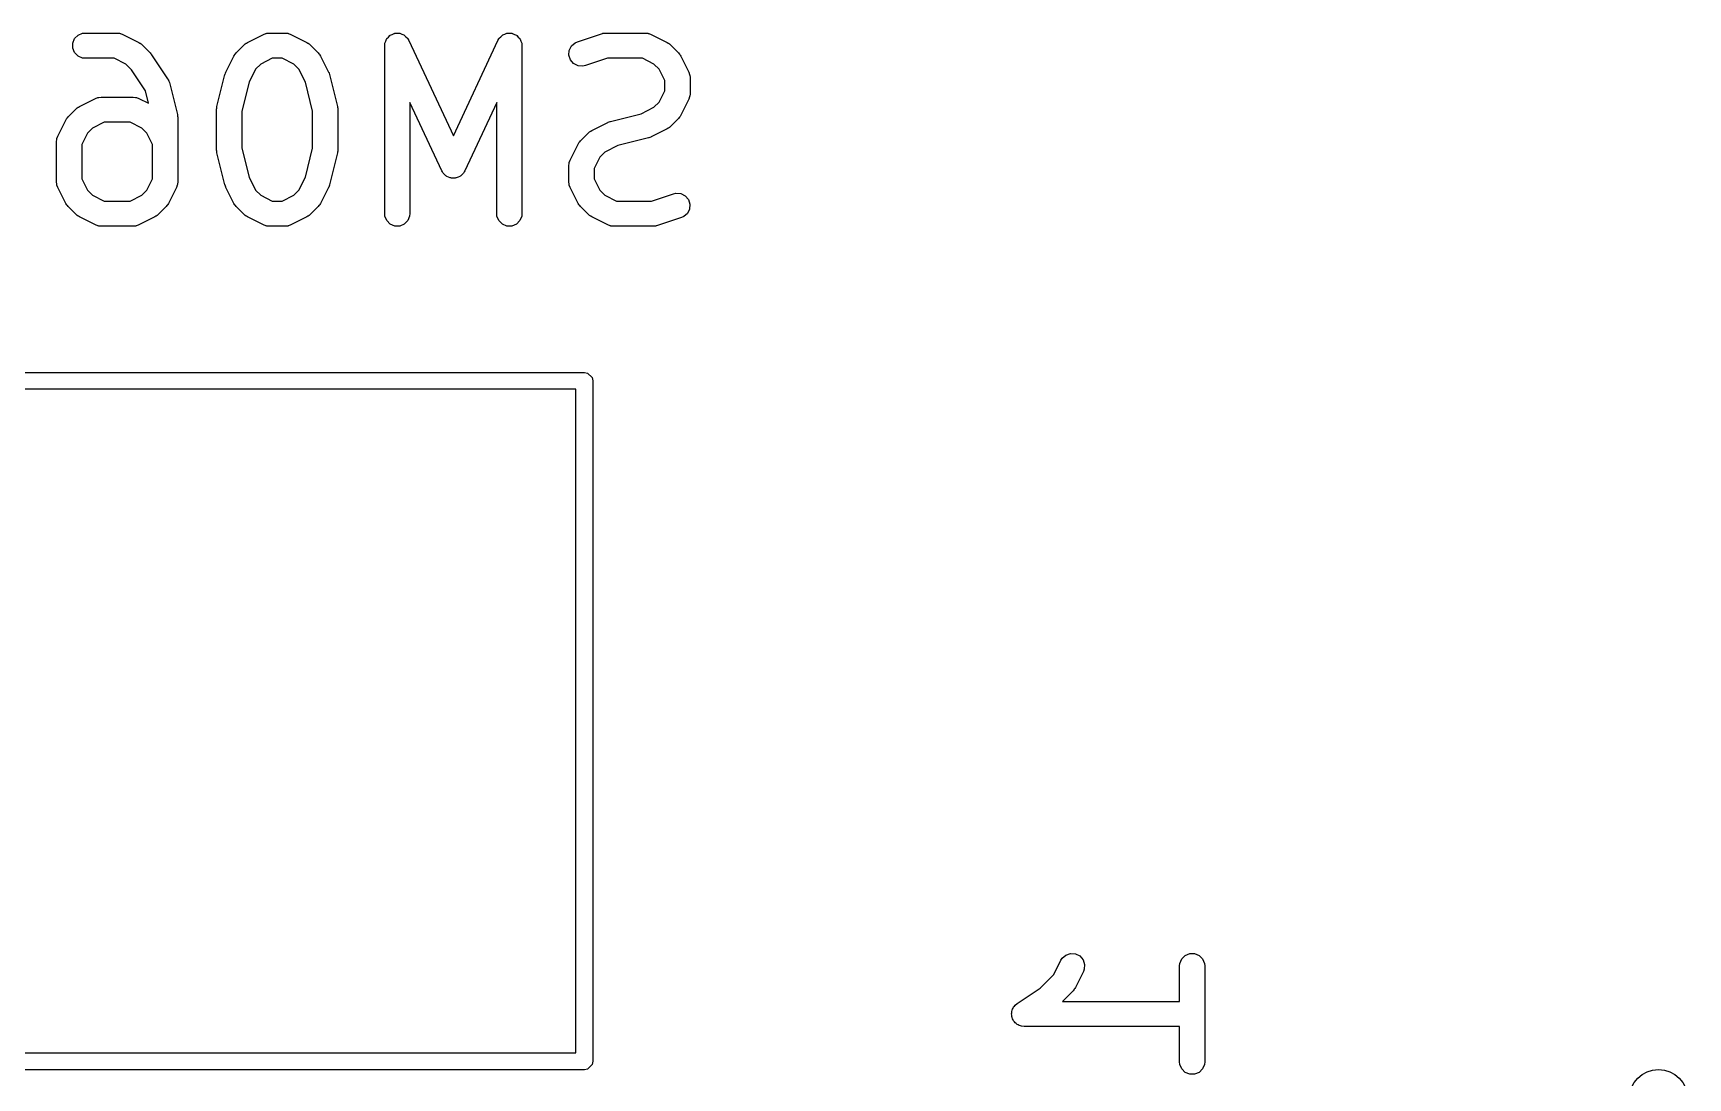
# Model space of a CAD drawing. Extents: x 4.21 to 7.42, y -5.27 to -2.46.
# Drawn here: x 6.2224 to 6.61, y -3.0718 to -2.827 of the extents above; entities that cross this region are included whole.
import ezdxf

# ---------------------------------------------------------------- set-up
doc = ezdxf.new("R2010")
doc.units = 0
doc.header["$MEASUREMENT"] = 0
doc.layers.add('BLACK', color=7, linetype='CONTINUOUS')

msp = doc.modelspace()

# ---------------------------------------------------------------- linework, layer by layer
at = {"layer": 'BLACK', "linetype": 'CONTINUOUS'}
for p, q in [((6.23168, -2.82934), (6.23212, -2.82827)), ((6.23168, -2.83049), (6.23168, -2.82934)), ((6.23212, -2.82827), (6.23294, -2.82746)), ((6.23294, -2.82746), (6.234, -2.82702)), ((6.234, -2.82702), (6.23458, -2.82696)), ((6.23458, -2.82696), (6.24208, -2.82696)), ((6.24208, -2.82696), (6.24265, -2.82702)), ((6.24265, -2.82702), (6.24275, -2.82706)), ((6.24275, -2.82706), (6.24286, -2.82707)), ((6.24286, -2.82707), (6.2434, -2.82727)), ((6.2434, -2.82727), (6.24715, -2.82915)), ((6.24715, -2.82915), (6.24739, -2.8293)), ((6.24739, -2.8293), (6.24747, -2.82933)), ((6.24747, -2.82933), (6.24755, -2.8294)), ((6.24755, -2.8294), (6.24764, -2.82946)), ((6.27214, -2.82946), (6.27223, -2.8294)), ((6.27223, -2.8294), (6.27231, -2.82933)), ((6.27231, -2.82933), (6.27238, -2.8293)), ((6.27238, -2.8293), (6.27263, -2.82915)), ((6.27263, -2.82915), (6.27638, -2.82727)), ((6.27638, -2.82727), (6.27692, -2.82707)), ((6.27692, -2.82707), (6.27702, -2.82706)), ((6.27702, -2.82706), (6.27712, -2.82702)), ((6.27712, -2.82702), (6.2777, -2.82696)), ((6.2777, -2.82696), (6.28145, -2.82696)), ((6.28145, -2.82696), (6.28202, -2.82702)), ((6.28202, -2.82702), (6.28212, -2.82706)), ((6.28212, -2.82706), (6.28223, -2.82707)), ((6.28223, -2.82707), (6.28277, -2.82727)), ((6.28277, -2.82727), (6.28652, -2.82915)), ((6.28652, -2.82915), (6.28676, -2.8293)), ((6.28676, -2.8293), (6.28684, -2.82933)), ((6.28684, -2.82933), (6.28692, -2.8294)), ((6.28692, -2.8294), (6.28701, -2.82946)), ((6.30479, -2.82943), (6.3048, -2.82934)), ((6.3048, -2.82934), (6.30499, -2.82886)), ((6.30499, -2.82886), (6.30517, -2.82838)), ((6.30517, -2.82838), (6.30521, -2.82833)), ((6.30521, -2.82833), (6.30524, -2.82827)), ((6.30524, -2.82827), (6.3056, -2.82791)), ((6.3056, -2.82791), (6.30595, -2.82753)), ((6.30595, -2.82753), (6.30601, -2.82751)), ((6.30601, -2.82751), (6.30605, -2.82746)), ((6.30605, -2.82746), (6.30653, -2.82726)), ((6.30653, -2.82726), (6.30699, -2.82705)), ((6.30699, -2.82705), (6.30706, -2.82704)), ((6.30706, -2.82704), (6.30712, -2.82702)), ((6.30712, -2.82702), (6.30763, -2.82702)), ((6.30763, -2.82702), (6.30814, -2.827)), ((6.30814, -2.827), (6.3082, -2.82702)), ((6.3082, -2.82702), (6.30827, -2.82702)), ((6.30827, -2.82702), (6.30874, -2.82721)), ((6.30874, -2.82721), (6.30922, -2.82739)), ((6.30922, -2.82739), (6.30927, -2.82743)), ((6.30927, -2.82743), (6.30933, -2.82746)), ((6.30933, -2.82746), (6.3097, -2.82782)), ((6.3097, -2.82782), (6.31007, -2.82817)), ((6.31007, -2.82817), (6.31012, -2.82825)), ((6.31012, -2.82825), (6.31015, -2.82827)), ((6.31015, -2.82827), (6.31017, -2.82834)), ((6.31017, -2.82834), (6.31037, -2.82867)), ((6.31037, -2.82867), (6.32082, -2.85105)), ((6.32082, -2.85105), (6.33126, -2.82867)), ((6.33126, -2.82867), (6.33146, -2.82834)), ((6.33146, -2.82834), (6.33148, -2.82827)), ((6.33148, -2.82827), (6.33151, -2.82825)), ((6.33151, -2.82825), (6.33156, -2.82817)), ((6.33156, -2.82817), (6.33194, -2.82782)), ((6.33194, -2.82782), (6.3323, -2.82746)), ((6.3323, -2.82746), (6.33236, -2.82743)), ((6.33236, -2.82743), (6.33241, -2.82739)), ((6.33241, -2.82739), (6.33289, -2.82721)), ((6.33289, -2.82721), (6.33336, -2.82702)), ((6.33336, -2.82702), (6.33343, -2.82702)), ((6.33343, -2.82702), (6.33349, -2.827)), ((6.33349, -2.827), (6.334, -2.82702)), ((6.334, -2.82702), (6.33452, -2.82702)), ((6.33452, -2.82702), (6.33458, -2.82704)), ((6.33458, -2.82704), (6.33464, -2.82705)), ((6.33464, -2.82705), (6.33511, -2.82726)), ((6.33511, -2.82726), (6.33558, -2.82746)), ((6.33558, -2.82746), (6.33563, -2.82751)), ((6.33563, -2.82751), (6.33569, -2.82753)), ((6.33569, -2.82753), (6.33603, -2.82791)), ((6.33603, -2.82791), (6.33639, -2.82827)), ((6.33639, -2.82827), (6.33642, -2.82833)), ((6.33642, -2.82833), (6.33646, -2.82838)), ((6.33646, -2.82838), (6.33664, -2.82886)), ((6.33664, -2.82886), (6.33684, -2.82934)), ((6.33684, -2.82934), (6.33684, -2.82943)), ((6.34848, -2.82998), (6.34935, -2.82922)), ((6.34935, -2.82922), (6.34988, -2.82899)), ((6.34988, -2.82899), (6.3555, -2.82711)), ((6.3555, -2.82711), (6.35579, -2.82705)), ((6.35579, -2.82705), (6.35586, -2.82702)), ((6.35586, -2.82702), (6.35597, -2.82701)), ((6.35597, -2.82701), (6.35607, -2.82698)), ((6.35607, -2.82698), (6.35615, -2.82699)), ((6.35615, -2.82699), (6.35644, -2.82696)), ((6.35644, -2.82696), (6.36581, -2.82696)), ((6.36581, -2.82696), (6.36639, -2.82702)), ((6.36639, -2.82702), (6.36648, -2.82706)), ((6.36648, -2.82706), (6.36659, -2.82707)), ((6.36659, -2.82707), (6.36713, -2.82727)), ((6.36713, -2.82727), (6.37088, -2.82915)), ((6.37088, -2.82915), (6.37113, -2.8293)), ((6.37113, -2.8293), (6.3712, -2.82933)), ((6.3712, -2.82933), (6.37128, -2.8294)), ((6.37128, -2.8294), (6.37137, -2.82946)), ((6.23212, -2.83155), (6.23168, -2.83049)), ((6.23294, -2.83237), (6.23212, -2.83155)), ((6.234, -2.83281), (6.23294, -2.83237)), ((6.23458, -2.83287), (6.234, -2.83281)), ((6.24138, -2.83287), (6.23458, -2.83287)), ((6.24408, -2.83422), (6.24138, -2.83287)), ((6.24764, -2.82946), (6.24769, -2.82952)), ((6.24769, -2.82952), (6.24791, -2.8297)), ((6.24791, -2.8297), (6.24979, -2.83158)), ((6.24979, -2.83158), (6.24979, -2.83158)), ((6.24979, -2.83158), (6.24979, -2.83158)), ((6.24979, -2.83158), (6.24998, -2.83181)), ((6.24998, -2.83181), (6.25016, -2.83202)), ((6.25016, -2.83202), (6.25016, -2.83202)), ((6.25016, -2.83202), (6.25016, -2.83203)), ((6.25016, -2.83203), (6.25391, -2.83765)), ((6.26756, -2.83609), (6.26943, -2.83234)), ((6.26943, -2.83234), (6.26959, -2.8321)), ((6.26959, -2.8321), (6.26962, -2.83202)), ((6.26962, -2.83202), (6.26968, -2.83194)), ((6.26968, -2.83194), (6.26974, -2.83185)), ((6.26974, -2.83185), (6.2698, -2.8318)), ((6.2698, -2.8318), (6.26998, -2.83158)), ((6.26998, -2.83158), (6.27186, -2.8297)), ((6.27186, -2.8297), (6.27209, -2.82952)), ((6.27209, -2.82952), (6.27214, -2.82946)), ((6.27839, -2.83287), (6.2757, -2.83422)), ((6.28075, -2.83287), (6.27839, -2.83287)), ((6.28345, -2.83422), (6.28075, -2.83287)), ((6.28701, -2.82946), (6.28706, -2.82952)), ((6.28706, -2.82952), (6.28728, -2.8297)), ((6.28728, -2.8297), (6.28916, -2.83158)), ((6.28916, -2.83158), (6.28934, -2.8318)), ((6.28934, -2.8318), (6.2894, -2.83185)), ((6.2894, -2.83185), (6.28946, -2.83194)), ((6.28946, -2.83194), (6.28953, -2.83202)), ((6.28953, -2.83202), (6.28956, -2.8321)), ((6.28956, -2.8321), (6.28971, -2.83234)), ((6.28971, -2.83234), (6.29159, -2.83609)), ((6.30474, -2.82991), (6.30478, -2.82954)), ((6.30474, -2.86928), (6.30474, -2.82991)), ((6.30477, -2.82947), (6.30479, -2.82943)), ((6.30478, -2.82954), (6.30477, -2.82947)), ((6.33684, -2.82943), (6.33686, -2.82947)), ((6.33686, -2.82947), (6.33686, -2.82954)), ((6.33686, -2.82954), (6.33689, -2.82991)), ((6.33689, -2.82991), (6.33689, -2.86928)), ((6.34788, -2.83216), (6.34796, -2.83101)), ((6.34825, -2.83325), (6.34788, -2.83216)), ((6.34796, -2.83101), (6.34848, -2.82998)), ((6.349, -2.83412), (6.34825, -2.83325)), ((6.35692, -2.83287), (6.35175, -2.83459)), ((6.36511, -2.83287), (6.35692, -2.83287)), ((6.36781, -2.83422), (6.36511, -2.83287)), ((6.37137, -2.82946), (6.37142, -2.82952)), ((6.37142, -2.82952), (6.37165, -2.8297)), ((6.37165, -2.8297), (6.37352, -2.83158)), ((6.37352, -2.83158), (6.37371, -2.8318)), ((6.37371, -2.8318), (6.37377, -2.83185)), ((6.37377, -2.83185), (6.37382, -2.83194)), ((6.37382, -2.83194), (6.37389, -2.83202)), ((6.37389, -2.83202), (6.37392, -2.8321)), ((6.37392, -2.8321), (6.37408, -2.83234)), ((6.37408, -2.83234), (6.37595, -2.83609)), ((6.24541, -2.83554), (6.24408, -2.83422)), ((6.24871, -2.8405), (6.24541, -2.83554)), ((6.26546, -2.8442), (6.26733, -2.8367)), ((6.26733, -2.8367), (6.26735, -2.83665)), ((6.26735, -2.83663), (6.26744, -2.83639)), ((6.26735, -2.83665), (6.26735, -2.83663)), ((6.26744, -2.83639), (6.26753, -2.83615)), ((6.26753, -2.83615), (6.26754, -2.83613)), ((6.26754, -2.83613), (6.26756, -2.83609)), ((6.2745, -2.83541), (6.27298, -2.83844)), ((6.2757, -2.83422), (6.2745, -2.83541)), ((6.28464, -2.83541), (6.28345, -2.83422)), ((6.28616, -2.83844), (6.28464, -2.83541)), ((6.29159, -2.83609), (6.2916, -2.83613)), ((6.2916, -2.83613), (6.29162, -2.83615)), ((6.29162, -2.83615), (6.2917, -2.83639)), ((6.2917, -2.83639), (6.29179, -2.83663)), ((6.29179, -2.83663), (6.29179, -2.83665)), ((6.29179, -2.83665), (6.29181, -2.8367)), ((6.29181, -2.8367), (6.29368, -2.8442)), ((6.35003, -2.83464), (6.349, -2.83412)), ((6.35118, -2.83472), (6.35003, -2.83464)), ((6.35175, -2.83459), (6.35118, -2.83472)), ((6.36901, -2.83541), (6.36781, -2.83422)), ((6.37036, -2.83811), (6.36901, -2.83541)), ((6.37595, -2.83609), (6.37616, -2.83663)), ((6.37616, -2.83663), (6.37617, -2.83674)), ((6.37617, -2.83674), (6.37621, -2.83684)), ((6.37621, -2.83684), (6.37626, -2.83741)), ((6.24944, -2.84342), (6.24871, -2.8405)), ((6.25391, -2.83765), (6.25408, -2.83797)), ((6.25408, -2.83797), (6.25412, -2.83803)), ((6.25412, -2.83803), (6.25414, -2.8381)), ((6.25414, -2.8381), (6.25418, -2.83816)), ((6.25418, -2.83816), (6.25419, -2.83823)), ((6.25419, -2.83823), (6.25431, -2.83857)), ((6.25431, -2.83857), (6.25619, -2.84607)), ((6.27298, -2.83844), (6.27128, -2.84528)), ((6.28787, -2.84528), (6.28616, -2.83844)), ((6.36901, -2.84316), (6.37036, -2.84047)), ((6.37036, -2.84047), (6.37036, -2.83811)), ((6.37626, -2.83741), (6.37626, -2.84116)), ((6.23061, -2.84657), (6.23249, -2.8447)), ((6.23249, -2.8447), (6.23272, -2.84451)), ((6.23272, -2.84451), (6.23277, -2.84445)), ((6.23277, -2.84445), (6.23286, -2.8444)), ((6.23286, -2.8444), (6.23294, -2.84433)), ((6.23294, -2.84433), (6.23301, -2.8443)), ((6.23301, -2.8443), (6.23326, -2.84415)), ((6.23326, -2.84415), (6.23701, -2.84227)), ((6.23701, -2.84227), (6.23755, -2.84206)), ((6.23755, -2.84206), (6.23765, -2.84206)), ((6.23765, -2.84206), (6.23775, -2.84202)), ((6.23775, -2.84202), (6.23833, -2.84196)), ((6.23833, -2.84196), (6.24583, -2.84196)), ((6.24583, -2.84196), (6.2464, -2.84202)), ((6.2464, -2.84202), (6.2465, -2.84206)), ((6.2465, -2.84206), (6.24661, -2.84206)), ((6.24661, -2.84206), (6.24715, -2.84227)), ((6.24715, -2.84227), (6.24944, -2.84342)), ((6.26537, -2.84477), (6.26541, -2.84455)), ((6.26538, -2.84481), (6.26537, -2.84477)), ((6.26537, -2.84491), (6.26538, -2.84481)), ((6.26541, -2.84455), (6.26543, -2.84434)), ((6.26543, -2.84434), (6.26544, -2.8443)), ((6.26544, -2.8443), (6.26546, -2.8442)), ((6.29368, -2.8442), (6.2937, -2.8443)), ((6.2937, -2.8443), (6.29372, -2.84434)), ((6.29372, -2.84434), (6.29374, -2.84455)), ((6.29374, -2.84455), (6.29377, -2.84477)), ((6.29377, -2.84477), (6.29376, -2.84481)), ((6.29376, -2.84481), (6.29377, -2.84491)), ((6.31814, -2.85928), (6.31065, -2.84322)), ((6.31065, -2.84322), (6.31065, -2.86928)), ((6.33099, -2.84322), (6.32349, -2.85928)), ((6.33099, -2.86928), (6.33099, -2.84322)), ((6.36478, -2.84588), (6.36781, -2.84436)), ((6.36781, -2.84436), (6.36901, -2.84316)), ((6.37595, -2.84248), (6.37408, -2.84623)), ((6.37616, -2.84194), (6.37595, -2.84248)), ((6.37617, -2.84184), (6.37616, -2.84194)), ((6.37621, -2.84174), (6.37617, -2.84184)), ((6.37626, -2.84116), (6.37621, -2.84174)), ((6.22819, -2.85109), (6.23006, -2.84734)), ((6.23006, -2.84734), (6.23022, -2.84709)), ((6.23022, -2.84709), (6.23025, -2.84702)), ((6.23025, -2.84702), (6.23031, -2.84694)), ((6.23031, -2.84694), (6.23037, -2.84685)), ((6.23037, -2.84685), (6.23043, -2.8468)), ((6.23043, -2.8468), (6.23061, -2.84657)), ((6.23902, -2.84787), (6.23633, -2.84921)), ((6.24513, -2.84787), (6.23902, -2.84787)), ((6.24783, -2.84921), (6.24513, -2.84787)), ((6.25619, -2.84607), (6.2562, -2.84617)), ((6.2562, -2.84617), (6.25622, -2.84621)), ((6.25622, -2.84621), (6.25624, -2.84643)), ((6.25624, -2.84643), (6.25627, -2.84664)), ((6.25627, -2.84664), (6.25627, -2.84669)), ((6.25627, -2.84669), (6.25628, -2.84679)), ((6.25628, -2.84679), (6.25628, -2.86179)), ((6.26537, -2.85429), (6.26537, -2.84491)), ((6.27128, -2.84528), (6.27128, -2.85392)), ((6.28787, -2.85392), (6.28787, -2.84528)), ((6.29377, -2.84491), (6.29377, -2.85429)), ((6.35324, -2.84977), (6.35699, -2.8479)), ((6.35699, -2.8479), (6.35703, -2.84788)), ((6.35703, -2.84788), (6.35705, -2.84787)), ((6.35705, -2.84787), (6.35729, -2.84778)), ((6.35729, -2.84778), (6.35753, -2.84769)), ((6.35753, -2.84769), (6.35755, -2.84769)), ((6.35755, -2.84769), (6.3576, -2.84767)), ((6.3576, -2.84767), (6.36478, -2.84588)), ((6.37352, -2.847), (6.37165, -2.84887)), ((6.37371, -2.84677), (6.37352, -2.847)), ((6.37377, -2.84672), (6.37371, -2.84677)), ((6.37382, -2.84663), (6.37377, -2.84672)), ((6.37389, -2.84655), (6.37382, -2.84663)), ((6.37392, -2.84648), (6.37389, -2.84655)), ((6.37408, -2.84623), (6.37392, -2.84648)), ((6.22787, -2.85241), (6.22793, -2.85184)), ((6.22787, -2.86179), (6.22787, -2.85241)), ((6.22793, -2.85184), (6.22797, -2.85174)), ((6.22797, -2.85174), (6.22798, -2.85163)), ((6.22798, -2.85163), (6.22819, -2.85109)), ((6.23513, -2.85041), (6.23378, -2.85311)), ((6.23633, -2.84921), (6.23513, -2.85041)), ((6.24902, -2.85041), (6.24783, -2.84921)), ((6.25037, -2.85311), (6.24902, -2.85041)), ((6.3502, -2.85272), (6.35023, -2.85265)), ((6.35023, -2.85265), (6.3503, -2.85256)), ((6.3503, -2.85256), (6.35035, -2.85248)), ((6.35035, -2.85248), (6.35041, -2.85242)), ((6.35041, -2.85242), (6.3506, -2.8522)), ((6.3506, -2.8522), (6.35247, -2.85032)), ((6.35247, -2.85032), (6.3527, -2.85014)), ((6.3527, -2.85014), (6.35275, -2.85008)), ((6.35275, -2.85008), (6.35284, -2.85002)), ((6.35284, -2.85002), (6.35292, -2.84996)), ((6.35292, -2.84996), (6.35299, -2.84993)), ((6.35299, -2.84993), (6.35324, -2.84977)), ((6.36653, -2.85153), (6.35934, -2.85332)), ((6.36657, -2.85151), (6.36653, -2.85153)), ((6.36659, -2.85151), (6.36657, -2.85151)), ((6.36683, -2.85142), (6.36659, -2.85151)), ((6.36707, -2.85133), (6.36683, -2.85142)), ((6.36709, -2.85132), (6.36707, -2.85133)), ((6.36713, -2.8513), (6.36709, -2.85132)), ((6.37088, -2.84943), (6.36713, -2.8513)), ((6.37113, -2.84927), (6.37088, -2.84943)), ((6.3712, -2.84924), (6.37113, -2.84927)), ((6.37128, -2.84918), (6.3712, -2.84924)), ((6.37137, -2.84912), (6.37128, -2.84918)), ((6.37142, -2.84906), (6.37137, -2.84912)), ((6.37165, -2.84887), (6.37142, -2.84906)), ((6.23378, -2.85311), (6.23378, -2.86109)), ((6.25037, -2.86109), (6.25037, -2.85311)), ((6.26538, -2.85439), (6.26537, -2.85429)), ((6.26537, -2.85443), (6.26538, -2.85439)), ((6.26541, -2.85465), (6.26537, -2.85443)), ((6.26543, -2.85486), (6.26541, -2.85465)), ((6.26544, -2.8549), (6.26543, -2.85486)), ((6.26546, -2.855), (6.26544, -2.8549)), ((6.26733, -2.8625), (6.26546, -2.855)), ((6.27128, -2.85392), (6.27298, -2.86075)), ((6.28616, -2.86075), (6.28787, -2.85392)), ((6.29368, -2.855), (6.29181, -2.8625)), ((6.2937, -2.8549), (6.29368, -2.855)), ((6.29372, -2.85486), (6.2937, -2.8549)), ((6.29374, -2.85465), (6.29372, -2.85486)), ((6.29377, -2.85443), (6.29374, -2.85465)), ((6.29377, -2.85429), (6.29376, -2.85439)), ((6.29376, -2.85439), (6.29377, -2.85443)), ((6.34817, -2.85672), (6.35005, -2.85297)), ((6.35005, -2.85297), (6.3502, -2.85272)), ((6.35511, -2.85604), (6.35377, -2.85873)), ((6.35631, -2.85484), (6.35511, -2.85604)), ((6.35934, -2.85332), (6.35631, -2.85484)), ((6.31827, -2.8595), (6.31814, -2.85928)), ((6.31829, -2.85957), (6.31827, -2.8595)), ((6.31834, -2.85962), (6.31829, -2.85957)), ((6.31844, -2.85978), (6.31834, -2.85962)), ((6.31877, -2.86009), (6.31844, -2.85978)), ((6.31907, -2.86042), (6.31877, -2.86009)), ((6.32287, -2.86009), (6.32256, -2.86042)), ((6.3232, -2.85978), (6.32287, -2.86009)), ((6.32329, -2.85962), (6.3232, -2.85978)), ((6.32334, -2.85957), (6.32329, -2.85962)), ((6.32337, -2.8595), (6.32334, -2.85957)), ((6.32349, -2.85928), (6.32337, -2.8595)), ((6.34786, -2.85804), (6.34792, -2.85746)), ((6.34786, -2.86179), (6.34786, -2.85804)), ((6.34792, -2.85746), (6.34796, -2.85736)), ((6.34796, -2.85726), (6.34817, -2.85672)), ((6.34796, -2.85736), (6.34796, -2.85726)), ((6.35377, -2.85873), (6.35377, -2.86109)), ((6.22793, -2.86236), (6.22787, -2.86179)), ((6.22797, -2.86246), (6.22793, -2.86236)), ((6.22798, -2.86257), (6.22797, -2.86246)), ((6.22819, -2.86311), (6.22798, -2.86257)), ((6.23006, -2.86686), (6.22819, -2.86311)), ((6.23378, -2.86109), (6.23513, -2.86379)), ((6.23513, -2.86379), (6.23633, -2.86498)), ((6.24783, -2.86498), (6.24902, -2.86379)), ((6.24902, -2.86379), (6.25037, -2.86109)), ((6.25597, -2.86311), (6.25409, -2.86686)), ((6.25617, -2.86257), (6.25597, -2.86311)), ((6.25618, -2.86246), (6.25617, -2.86257)), ((6.25622, -2.86236), (6.25618, -2.86246)), ((6.25628, -2.86179), (6.25622, -2.86236)), ((6.26735, -2.86254), (6.26733, -2.8625)), ((6.26735, -2.86257), (6.26735, -2.86254)), ((6.26744, -2.8628), (6.26735, -2.86257)), ((6.26753, -2.86305), (6.26744, -2.8628)), ((6.26754, -2.86306), (6.26753, -2.86305)), ((6.26756, -2.86311), (6.26754, -2.86306)), ((6.26943, -2.86686), (6.26756, -2.86311)), ((6.27298, -2.86075), (6.2745, -2.86379)), ((6.2745, -2.86379), (6.2757, -2.86498)), ((6.28345, -2.86498), (6.28464, -2.86379)), ((6.28464, -2.86379), (6.28616, -2.86075)), ((6.29159, -2.86311), (6.28971, -2.86686)), ((6.2916, -2.86306), (6.29159, -2.86311)), ((6.29162, -2.86305), (6.2916, -2.86306)), ((6.2917, -2.8628), (6.29162, -2.86305)), ((6.29179, -2.86257), (6.2917, -2.8628)), ((6.29181, -2.8625), (6.29179, -2.86254)), ((6.29179, -2.86254), (6.29179, -2.86257)), ((6.31919, -2.86047), (6.31907, -2.86042)), ((6.31929, -2.86056), (6.31919, -2.86047)), ((6.31971, -2.86071), (6.31929, -2.86056)), ((6.32011, -2.8609), (6.31971, -2.86071)), ((6.32024, -2.86091), (6.32011, -2.8609)), ((6.32037, -2.86095), (6.32024, -2.86091)), ((6.32082, -2.86093), (6.32037, -2.86095)), ((6.32126, -2.86095), (6.32082, -2.86093)), ((6.32139, -2.86091), (6.32126, -2.86095)), ((6.32152, -2.8609), (6.32139, -2.86091)), ((6.32193, -2.86071), (6.32152, -2.8609)), ((6.32235, -2.86056), (6.32193, -2.86071)), ((6.32244, -2.86047), (6.32235, -2.86056)), ((6.32256, -2.86042), (6.32244, -2.86047)), ((6.34792, -2.86236), (6.34786, -2.86179)), ((6.34796, -2.86246), (6.34792, -2.86236)), ((6.34796, -2.86257), (6.34796, -2.86246)), ((6.34817, -2.86311), (6.34796, -2.86257)), ((6.35005, -2.86686), (6.34817, -2.86311)), ((6.35377, -2.86109), (6.35511, -2.86379)), ((6.35511, -2.86379), (6.35631, -2.86498)), ((6.23022, -2.8671), (6.23006, -2.86686)), ((6.23025, -2.86718), (6.23022, -2.8671)), ((6.23031, -2.86726), (6.23025, -2.86718)), ((6.23037, -2.86735), (6.23031, -2.86726)), ((6.23043, -2.8674), (6.23037, -2.86735)), ((6.23061, -2.86762), (6.23043, -2.8674)), ((6.23249, -2.8695), (6.23061, -2.86762)), ((6.23633, -2.86498), (6.23902, -2.86633)), ((6.23902, -2.86633), (6.24513, -2.86633)), ((6.24513, -2.86633), (6.24783, -2.86498)), ((6.25354, -2.86762), (6.25166, -2.8695)), ((6.25372, -2.8674), (6.25354, -2.86762)), ((6.25378, -2.86735), (6.25372, -2.8674)), ((6.25384, -2.86726), (6.25378, -2.86735)), ((6.25391, -2.86718), (6.25384, -2.86726)), ((6.25394, -2.8671), (6.25391, -2.86718)), ((6.25409, -2.86686), (6.25394, -2.8671)), ((6.26959, -2.8671), (6.26943, -2.86686)), ((6.26962, -2.86718), (6.26959, -2.8671)), ((6.26968, -2.86726), (6.26962, -2.86718)), ((6.26974, -2.86735), (6.26968, -2.86726)), ((6.2698, -2.8674), (6.26974, -2.86735)), ((6.26998, -2.86762), (6.2698, -2.8674)), ((6.27186, -2.8695), (6.26998, -2.86762)), ((6.2757, -2.86498), (6.27839, -2.86633)), ((6.27839, -2.86633), (6.28075, -2.86633)), ((6.28075, -2.86633), (6.28345, -2.86498)), ((6.28916, -2.86762), (6.28728, -2.8695)), ((6.28934, -2.8674), (6.28916, -2.86762)), ((6.2894, -2.86735), (6.28934, -2.8674)), ((6.28946, -2.86726), (6.2894, -2.86735)), ((6.28953, -2.86718), (6.28946, -2.86726)), ((6.28956, -2.8671), (6.28953, -2.86718)), ((6.28971, -2.86686), (6.28956, -2.8671)), ((6.3502, -2.8671), (6.35005, -2.86686)), ((6.35023, -2.86718), (6.3502, -2.8671)), ((6.3503, -2.86726), (6.35023, -2.86718)), ((6.35035, -2.86735), (6.3503, -2.86726)), ((6.35041, -2.8674), (6.35035, -2.86735)), ((6.3506, -2.86762), (6.35041, -2.8674)), ((6.35247, -2.8695), (6.3506, -2.86762)), ((6.35631, -2.86498), (6.35901, -2.86633)), ((6.35901, -2.86633), (6.36721, -2.86633)), ((6.36721, -2.86633), (6.37238, -2.86461)), ((6.37238, -2.86461), (6.37294, -2.86448)), ((6.37294, -2.86448), (6.37409, -2.86456)), ((6.37409, -2.86456), (6.37512, -2.86508)), ((6.37512, -2.86508), (6.37588, -2.86595)), ((6.37588, -2.86595), (6.37624, -2.86704)), ((6.37624, -2.86704), (6.37616, -2.86819)), ((6.23272, -2.86968), (6.23249, -2.8695)), ((6.23277, -2.86974), (6.23272, -2.86968)), ((6.23286, -2.8698), (6.23277, -2.86974)), ((6.23294, -2.86986), (6.23286, -2.8698)), ((6.23301, -2.86989), (6.23294, -2.86986)), ((6.23326, -2.87005), (6.23301, -2.86989)), ((6.23701, -2.87193), (6.23326, -2.87005)), ((6.23755, -2.87213), (6.23701, -2.87193)), ((6.24715, -2.87193), (6.24661, -2.87213)), ((6.2509, -2.87005), (6.24715, -2.87193)), ((6.25114, -2.86989), (6.2509, -2.87005)), ((6.25122, -2.86986), (6.25114, -2.86989)), ((6.2513, -2.8698), (6.25122, -2.86986)), ((6.25139, -2.86974), (6.2513, -2.8698)), ((6.25144, -2.86968), (6.25139, -2.86974)), ((6.25166, -2.8695), (6.25144, -2.86968)), ((6.27209, -2.86968), (6.27186, -2.8695)), ((6.27214, -2.86974), (6.27209, -2.86968)), ((6.27223, -2.8698), (6.27214, -2.86974)), ((6.27231, -2.86986), (6.27223, -2.8698)), ((6.27238, -2.86989), (6.27231, -2.86986)), ((6.27263, -2.87005), (6.27238, -2.86989)), ((6.27638, -2.87193), (6.27263, -2.87005)), ((6.27692, -2.87213), (6.27638, -2.87193)), ((6.28277, -2.87193), (6.28223, -2.87213)), ((6.28652, -2.87005), (6.28277, -2.87193)), ((6.28676, -2.86989), (6.28652, -2.87005)), ((6.28684, -2.86986), (6.28676, -2.86989)), ((6.28692, -2.8698), (6.28684, -2.86986)), ((6.28701, -2.86974), (6.28692, -2.8698)), ((6.28706, -2.86968), (6.28701, -2.86974)), ((6.28728, -2.8695), (6.28706, -2.86968)), ((6.3048, -2.86986), (6.30474, -2.86928)), ((6.30524, -2.87092), (6.3048, -2.86986)), ((6.30605, -2.87174), (6.30524, -2.87092)), ((6.30712, -2.87218), (6.30605, -2.87174)), ((6.30933, -2.87174), (6.30827, -2.87218)), ((6.31015, -2.87092), (6.30933, -2.87174)), ((6.31059, -2.86986), (6.31015, -2.87092)), ((6.31065, -2.86928), (6.31059, -2.86986)), ((6.33104, -2.86986), (6.33099, -2.86928)), ((6.33148, -2.87092), (6.33104, -2.86986)), ((6.3323, -2.87174), (6.33148, -2.87092)), ((6.33336, -2.87218), (6.3323, -2.87174)), ((6.33558, -2.87174), (6.33452, -2.87218)), ((6.33639, -2.87092), (6.33558, -2.87174)), ((6.33684, -2.86986), (6.33639, -2.87092)), ((6.33689, -2.86928), (6.33684, -2.86986)), ((6.3527, -2.86968), (6.35247, -2.8695)), ((6.35275, -2.86974), (6.3527, -2.86968)), ((6.35284, -2.8698), (6.35275, -2.86974)), ((6.35292, -2.86986), (6.35284, -2.8698)), ((6.35299, -2.86989), (6.35292, -2.86986)), ((6.35324, -2.87005), (6.35299, -2.86989)), ((6.35699, -2.87193), (6.35324, -2.87005)), ((6.35753, -2.87213), (6.35699, -2.87193)), ((6.37424, -2.87021), (6.36862, -2.87209)), ((6.37477, -2.86997), (6.37424, -2.87021)), ((6.37564, -2.86922), (6.37477, -2.86997)), ((6.37616, -2.86819), (6.37564, -2.86922)), ((6.23765, -2.87214), (6.23755, -2.87213)), ((6.23775, -2.87218), (6.23765, -2.87214)), ((6.23833, -2.87224), (6.23775, -2.87218)), ((6.24583, -2.87224), (6.23833, -2.87224)), ((6.2464, -2.87218), (6.24583, -2.87224)), ((6.2465, -2.87214), (6.2464, -2.87218)), ((6.24661, -2.87213), (6.2465, -2.87214)), ((6.27702, -2.87214), (6.27692, -2.87213)), ((6.27712, -2.87218), (6.27702, -2.87214)), ((6.2777, -2.87224), (6.27712, -2.87218)), ((6.28145, -2.87224), (6.2777, -2.87224)), ((6.28202, -2.87218), (6.28145, -2.87224)), ((6.28212, -2.87214), (6.28202, -2.87218)), ((6.28223, -2.87213), (6.28212, -2.87214)), ((6.30827, -2.87218), (6.30712, -2.87218)), ((6.33452, -2.87218), (6.33336, -2.87218)), ((6.35764, -2.87214), (6.35753, -2.87213)), ((6.35774, -2.87218), (6.35764, -2.87214)), ((6.35831, -2.87224), (6.35774, -2.87218)), ((6.36769, -2.87224), (6.35831, -2.87224)), ((6.36798, -2.87221), (6.36769, -2.87224)), ((6.36805, -2.87221), (6.36798, -2.87221)), ((6.36816, -2.87219), (6.36805, -2.87221)), ((6.36826, -2.87218), (6.36816, -2.87219)), ((6.36833, -2.87215), (6.36826, -2.87218)), ((6.36862, -2.87209), (6.36833, -2.87215)), ((5.92829, -2.9065), (6.35152, -2.9065)), ((6.35152, -2.9065), (6.35227, -2.90665)), ((6.35227, -2.90665), (6.35333, -2.90771)), ((6.34955, -2.91043), (5.93026, -2.91043)), ((6.34955, -3.06594), (6.34955, -2.91043)), ((6.35333, -2.90771), (6.35348, -2.90846)), ((6.35348, -2.90846), (6.35348, -3.06791)), ((6.46144, -3.04757), (6.4631, -3.04425)), ((6.4631, -3.04425), (6.46341, -3.04376)), ((6.46341, -3.04376), (6.46428, -3.04301)), ((6.46428, -3.04301), (6.46538, -3.04264)), ((6.46538, -3.04264), (6.46653, -3.04272)), ((6.46653, -3.04272), (6.46756, -3.04324)), ((6.46756, -3.04324), (6.46831, -3.04411)), ((6.46831, -3.04411), (6.46867, -3.0452)), ((6.46859, -3.04635), (6.46839, -3.04689)), ((6.46867, -3.0452), (6.46859, -3.04635)), ((6.49091, -3.04557), (6.49097, -3.045)), ((6.49091, -3.05387), (6.49091, -3.04557)), ((6.49097, -3.045), (6.49141, -3.04393)), ((6.49141, -3.04393), (6.49223, -3.04312)), ((6.49223, -3.04312), (6.49329, -3.04268)), ((6.49329, -3.04268), (6.49444, -3.04268)), ((6.49444, -3.04268), (6.49551, -3.04312)), ((6.49551, -3.04312), (6.49632, -3.04393)), ((6.49632, -3.04393), (6.49676, -3.045)), ((6.49676, -3.045), (6.49682, -3.04557)), ((6.49682, -3.04557), (6.49682, -3.06807)), ((6.45824, -3.05078), (6.46144, -3.04757)), ((6.46839, -3.04689), (6.46651, -3.05064)), ((6.45286, -3.05436), (6.45824, -3.05078)), ((6.46596, -3.05141), (6.4635, -3.05387)), ((6.4635, -3.05387), (6.49091, -3.05387)), ((6.46614, -3.05118), (6.46596, -3.05141)), ((6.4662, -3.05113), (6.46614, -3.05118)), ((6.46626, -3.05104), (6.4662, -3.05113)), ((6.46633, -3.05096), (6.46626, -3.05104)), ((6.46636, -3.05089), (6.46633, -3.05096)), ((6.46651, -3.05064), (6.46636, -3.05089)), ((6.45154, -3.05682), (6.4516, -3.05653)), ((6.4516, -3.0571), (6.45154, -3.05682)), ((6.4516, -3.05624), (6.45171, -3.05597)), ((6.4516, -3.05653), (6.4516, -3.05624)), ((6.4516, -3.0574), (6.4516, -3.0571)), ((6.45171, -3.05766), (6.4516, -3.0574)), ((6.45171, -3.05597), (6.45177, -3.05569)), ((6.45177, -3.05795), (6.45171, -3.05766)), ((6.45177, -3.05569), (6.45193, -3.05545)), ((6.45193, -3.05819), (6.45177, -3.05795)), ((6.45193, -3.05545), (6.45204, -3.05518)), ((6.45204, -3.05518), (6.45225, -3.05497)), ((6.45225, -3.05497), (6.45241, -3.05473)), ((6.45241, -3.05473), (6.45285, -3.05437)), ((6.45285, -3.05437), (6.45286, -3.05436)), ((6.45286, -3.05436), (6.45286, -3.05436)), ((6.45286, -3.05436), (6.45286, -3.05436)), ((6.45204, -3.05846), (6.45193, -3.05819)), ((6.45225, -3.05866), (6.45204, -3.05846)), ((6.45241, -3.05891), (6.45225, -3.05866)), ((6.45265, -3.05907), (6.45241, -3.05891)), ((6.45286, -3.05927), (6.45265, -3.05907)), ((6.45312, -3.05939), (6.45286, -3.05927)), ((6.45336, -3.05955), (6.45312, -3.05939)), ((6.45365, -3.0596), (6.45336, -3.05955)), ((6.45392, -3.05972), (6.45365, -3.0596)), ((6.45449, -3.05977), (6.45392, -3.05972)), ((6.4545, -3.05977), (6.45449, -3.05977)), ((6.45449, -3.05977), (6.45449, -3.05977)), ((6.45449, -3.05977), (6.45449, -3.05977)), ((6.49091, -3.05977), (6.4545, -3.05977)), ((6.49091, -3.06807), (6.49091, -3.05977)), ((6.03757, -3.06594), (6.34955, -3.06594)), ((6.35333, -3.06867), (6.35227, -3.06973)), ((6.35348, -3.06791), (6.35333, -3.06867)), ((6.49097, -3.06864), (6.49091, -3.06807)), ((6.49141, -3.06971), (6.49097, -3.06864)), ((6.49676, -3.06864), (6.49632, -3.06971)), ((6.49682, -3.06807), (6.49676, -3.06864)), ((6.35152, -3.06988), (5.92829, -3.06988)), ((6.35227, -3.06973), (6.35152, -3.06988)), ((6.49223, -3.07052), (6.49141, -3.06971)), ((6.49329, -3.07096), (6.49223, -3.07052)), ((6.49444, -3.07096), (6.49329, -3.07096)), ((6.49551, -3.07052), (6.49444, -3.07096)), ((6.49632, -3.06971), (6.49551, -3.07052))]:
    msp.add_line(p, q, dxfattribs=at)
at = {"layer": 'BLACK'}
msp.add_circle((6.60309, -3.07673), 0.00689, dxfattribs=at)
msp.add_circle((6.60309, -3.07673), 0.00689, dxfattribs=at)

doc.saveas('drawing.dxf')
